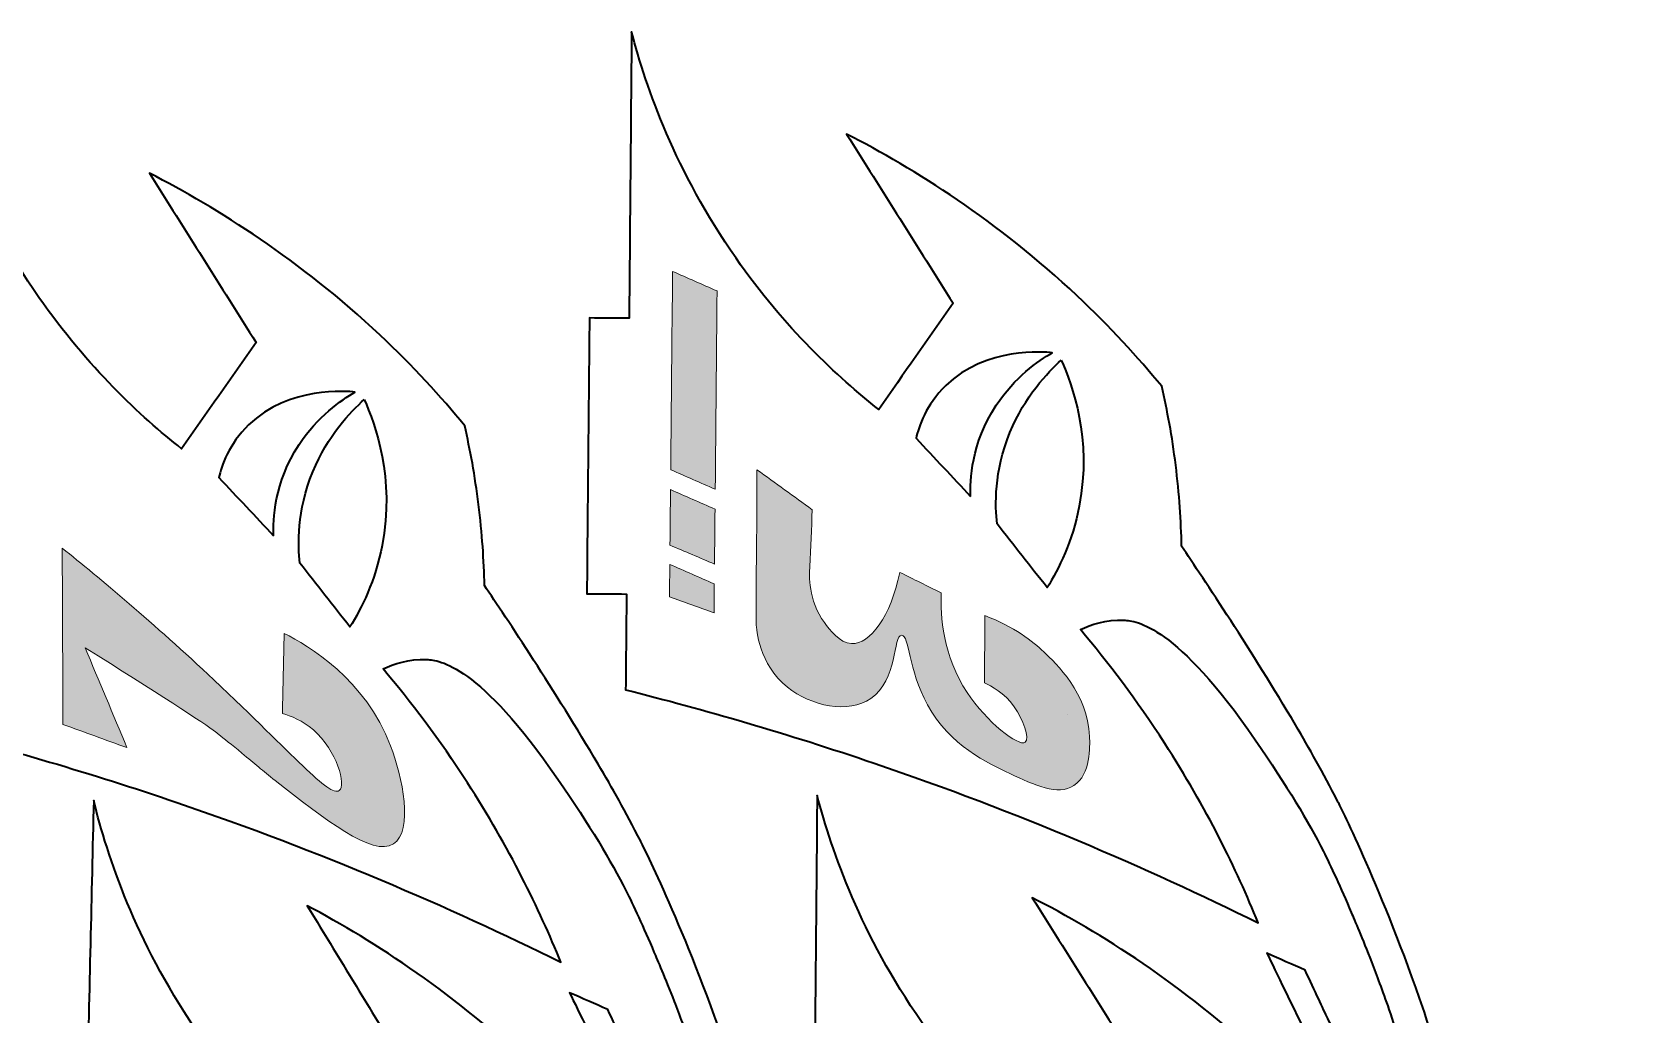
# Model space of a CAD drawing. Header units: centimetres. Extents: x 2.2 to 42.7, y -59.8 to -0.6.
# Drawn here: x 16.3 to 40.4, y -15.4 to -0.56 of the extents above; entities that cross this region are included whole.
import ezdxf

# ---------------------------------------------------------------- set-up
doc = ezdxf.new("R2010")
doc.units = ezdxf.units.CM
doc.header["$MEASUREMENT"] = 0
doc.layers.add('Camada 1', color=7, linetype='Continuous', lineweight=0)

msp = doc.modelspace()

# ---------------------------------------------------------------- hatches: boundary and pattern name
at = {"layer": 'Camada 1', "true_color": 0x000000, "transparency": 33554687}
h = msp.add_hatch(color=18, dxfattribs=at)
h.dxf.hatch_style = 2
edge = h.paths.add_edge_path()
edge.add_spline(control_points=[(26.661, -4.472), (26.437, -4.373), (26.212, -4.274), (25.988, -4.176), (25.979, -5.175), (25.969, -6.175), (25.96, -7.174), (26.184, -7.273), (26.409, -7.371), (26.633, -7.47), (26.642, -6.471), (26.652, -5.471), (26.661, -4.472)], knot_values=[0, 0, 0, 0, 1, 1, 1, 2, 2, 2, 3, 3, 3, 4, 4, 4, 4], degree=3, periodic=0)
h = msp.add_hatch(color=18, dxfattribs=at)
h.dxf.hatch_style = 2
edge = h.paths.add_edge_path()
edge.add_spline(control_points=[(31.6, -9.926), (31.789, -10.104), (32.268, -10.555), (32.292, -11.207), (32.298, -11.353), (32.313, -11.779), (32.057, -11.947), (31.812, -12.108), (31.459, -11.941), (31.088, -11.766), (30.757, -11.61), (30.18, -11.346), (29.842, -10.727), (29.547, -10.186), (29.571, -9.677), (29.453, -9.677), (29.318, -9.677), (29.392, -10.354), (28.987, -10.633), (28.648, -10.866), (28.082, -10.748), (27.724, -10.46), (27.292, -10.112), (27.257, -9.59), (27.252, -9.5), (27.252, -9.459), (27.252, -9.399), (27.251, -9.326), (27.248, -8.841), (27.257, -8.485), (27.258, -8.324), (27.261, -7.94), (27.263, -7.557), (27.264, -7.174), (27.543, -7.376), (27.822, -7.578), (28.1, -7.78), (28.088, -8.065), (28.076, -8.351), (28.064, -8.636), (28.052, -8.765), (28.035, -9.144), (28.284, -9.485), (28.363, -9.593), (28.511, -9.794), (28.695, -9.803), (28.973, -9.815), (29.29, -9.388), (29.423, -8.725), (29.632, -8.828), (29.84, -8.932), (30.048, -9.035), (30.036, -9.388), (30.073, -9.987), (30.443, -10.543), (30.734, -10.98), (31.218, -11.369), (31.321, -11.293), (31.395, -11.239), (31.282, -10.938), (31.155, -10.759), (31.004, -10.546), (30.809, -10.441), (30.702, -10.393), (30.705, -10.055), (30.708, -9.717), (30.711, -9.379), (31.15, -9.542), (31.438, -9.773), (31.6, -9.926)], knot_values=[0, 0, 0, 0, 1, 1, 1, 2, 2, 2, 3, 3, 3, 4, 4, 4, 5, 5, 5, 6, 6, 6, 7, 7, 7, 8, 8, 8, 9, 9, 9, 10, 10, 10, 11, 11, 11, 12, 12, 12, 13, 13, 13, 14, 14, 14, 15, 15, 15, 16, 16, 16, 17, 17, 17, 18, 18, 18, 19, 19, 19, 20, 20, 20, 21, 21, 21, 22, 22, 22, 23, 23, 23, 23], degree=3, periodic=0)
h = msp.add_hatch(color=18, dxfattribs=at)
h.dxf.hatch_style = 2
edge = h.paths.add_edge_path()
edge.add_spline(control_points=[(26.63, -7.77), (26.406, -7.671), (26.181, -7.573), (25.957, -7.474), (25.954, -7.754), (25.952, -8.034), (25.949, -8.314), (26.174, -8.409), (26.398, -8.505), (26.622, -8.6), (26.625, -8.323), (26.627, -8.047), (26.63, -7.77)], knot_values=[0, 0, 0, 0, 1, 1, 1, 2, 2, 2, 3, 3, 3, 4, 4, 4, 4], degree=3, periodic=0)
h = msp.add_hatch(color=18, dxfattribs=at)
h.dxf.hatch_style = 2
edge = h.paths.add_edge_path()
edge.add_spline(control_points=[(20.089, -10.86), (20.098, -10.456), (20.107, -10.052), (20.116, -9.647), (20.483, -9.835), (21.343, -10.343), (21.726, -11.347), (21.902, -11.809), (22.075, -12.636), (21.768, -12.831), (21.456, -13.031), (20.723, -12.454), (19.98, -11.872), (19.782, -11.718), (19.682, -11.626), (19.476, -11.456), (19.325, -11.331), (19.198, -11.231), (19.129, -11.177), (19.129, -11.177), (19.103, -11.156), (19.077, -11.136), (18.929, -11.02), (18.163, -10.526), (17.107, -9.865), (17.318, -10.368), (17.529, -10.872), (17.739, -11.375), (17.417, -11.257), (17.095, -11.14), (16.772, -11.023), (16.768, -10.135), (16.764, -9.247), (16.76, -8.359), (17.328, -8.815), (18.131, -9.485), (19.053, -10.35), (20.257, -11.481), (20.799, -12.13), (20.949, -12.024), (21.06, -11.946), (20.913, -11.418), (20.558, -11.107), (20.393, -10.964), (20.217, -10.895), (20.089, -10.86)], knot_values=[0, 0, 0, 0, 1, 1, 1, 2, 2, 2, 3, 3, 3, 4, 4, 4, 5, 5, 5, 6, 6, 6, 7, 7, 7, 8, 8, 8, 9, 9, 9, 10, 10, 10, 11, 11, 11, 12, 12, 12, 13, 13, 13, 14, 14, 14, 15, 15, 15, 15], degree=3, periodic=0)
h = msp.add_hatch(color=18, dxfattribs=at)
h.dxf.hatch_style = 2
edge = h.paths.add_edge_path()
edge.add_spline(control_points=[(26.619, -8.9), (26.395, -8.802), (26.171, -8.703), (25.946, -8.604), (25.945, -8.768), (25.943, -8.932), (25.942, -9.096), (26.166, -9.177), (26.391, -9.257), (26.615, -9.338), (26.617, -9.192), (26.618, -9.046), (26.619, -8.9)], knot_values=[0, 0, 0, 0, 1, 1, 1, 2, 2, 2, 3, 3, 3, 4, 4, 4, 4], degree=3, periodic=0)

# ---------------------------------------------------------------- linework, layer by layer
at = {"layer": 'Camada 1', "color": 250, "lineweight": 35, "true_color": 0x1a1413}
msp.add_lwpolyline([(31.956, -10.874), (31.956, -10.874), (31.956, -10.874)], dxfattribs=at)
at = {"layer": 'Camada 1', "color": 18, "lineweight": 35, "true_color": 0x000000}
for points, knots in [([(33.684, -8.33), (34.019, -8.826), (34.756, -9.934), (35.404, -11.029), (35.624, -11.401), (35.81, -11.732), (36.048, -12.195), (36.048, -12.195), (36.668, -13.402), (37.281, -15.162), (37.281, -15.162), (37.281, -15.162), (37.281, -15.162), (37.427, -15.551), (37.501, -15.884), (37.541, -16.13), (37.549, -16.181), (37.599, -16.5), (37.587, -16.898), (37.584, -16.991), (37.578, -17.086), (37.548, -17.201), (37.511, -17.348), (37.447, -17.602), (37.298, -17.662), (37.149, -17.723), (36.961, -17.584), (36.796, -17.468), (36.604, -17.331), (36.493, -17.189), (36.475, -17.166), (35.953, -16.481), (35.647, -15.864), (35.647, -15.864), (35.345, -15.25), (35.11, -14.766), (34.974, -14.484), (35.166, -14.568), (35.358, -14.653), (35.55, -14.737), (35.704, -15.06), (35.822, -15.316), (35.893, -15.471), (36.052, -15.763), (36.559, -16.677), (36.821, -16.897), (36.866, -16.935), (36.977, -17.028), (37.048, -16.998), (37.093, -16.979), (37.104, -16.92), (37.109, -16.885), (37.157, -16.569), (37.078, -16.217), (37.051, -16.11), (37.022, -15.991), (36.996, -15.896), (36.978, -15.833), (36.93, -15.662), (36.881, -15.518), (36.818, -15.333), (36.718, -15.04), (36.633, -14.821), (36.553, -14.614), (36.415, -14.257), (36.3, -13.985), (36.249, -13.868), (36.09, -13.496), (35.933, -13.153), (35.829, -12.947), (35.594, -12.485), (35.285, -11.965), (34.796, -11.255), (33.604, -9.524), (32.998, -9.456), (32.813, -9.448), (32.54, -9.436), (32.31, -9.516), (32.153, -9.59), (32.571, -10.085), (33.006, -10.657), (33.428, -11.31), (34.06, -12.288), (34.513, -13.215), (34.841, -14.022), (33.149, -13.185), (31.211, -12.35), (29.034, -11.609), (27.723, -11.163), (26.466, -10.798), (25.278, -10.5), (25.283, -10.017), (25.287, -9.535), (25.292, -9.053), (25.092, -9.051), (24.892, -9.049), (24.692, -9.048), (24.705, -7.658), (24.718, -6.269), (24.731, -4.88), (24.931, -4.882), (25.131, -4.884), (25.331, -4.885), (25.344, -3.442), (25.356, -1.999), (25.369, -0.555), (25.591, -1.404), (26.032, -2.664), (26.948, -3.977), (27.686, -5.035), (28.488, -5.776), (29.105, -6.263), (29.48, -5.728), (29.855, -5.193), (30.229, -4.658), (29.693, -3.805), (29.156, -2.952), (28.62, -2.099), (29.652, -2.63), (30.896, -3.409), (32.106, -4.546), (32.602, -5.011), (33.025, -5.474), (33.384, -5.913), (33.467, -6.274), (33.541, -6.672), (33.595, -7.103), (33.65, -7.543), (33.676, -7.954), (33.684, -8.33)], [0, 0, 0, 0, 1, 1, 1, 2, 2, 2, 3, 3, 3, 4, 4, 4, 5, 5, 5, 6, 6, 6, 7, 7, 7, 8, 8, 8, 9, 9, 9, 10, 10, 10, 11, 11, 11, 12, 12, 12, 13, 13, 13, 14, 14, 14, 15, 15, 15, 16, 16, 16, 17, 17, 17, 18, 18, 18, 19, 19, 19, 20, 20, 20, 21, 21, 21, 22, 22, 22, 23, 23, 23, 24, 24, 24, 25, 25, 25, 26, 26, 26, 27, 27, 27, 28, 28, 28, 29, 29, 29, 30, 30, 30, 31, 31, 31, 32, 32, 32, 33, 33, 33, 34, 34, 34, 35, 35, 35, 36, 36, 36, 37, 37, 37, 38, 38, 38, 39, 39, 39, 40, 40, 40, 41, 41, 41, 42, 42, 42, 43, 43, 43, 43]), ([(23.144, -8.925), (23.479, -9.422), (24.215, -10.529), (24.863, -11.624), (25.083, -11.997), (25.269, -12.328), (25.507, -12.791), (25.507, -12.791), (26.126, -13.999), (26.738, -15.758), (26.738, -15.758), (26.738, -15.758), (26.738, -15.758), (26.884, -16.147), (26.958, -16.481), (26.998, -16.726), (27.006, -16.778), (27.056, -17.097), (27.044, -17.494), (27.041, -17.588), (27.035, -17.682), (27.005, -17.798), (26.968, -17.945), (26.903, -18.198), (26.754, -18.259), (26.605, -18.319), (26.417, -18.181), (26.253, -18.064), (26.061, -17.928), (25.95, -17.785), (25.932, -17.762), (25.41, -17.077), (25.104, -16.46), (25.104, -16.46), (24.802, -15.846), (24.568, -15.362), (24.432, -15.08), (24.624, -15.164), (24.816, -15.249), (25.008, -15.333), (25.162, -15.656), (25.28, -15.912), (25.35, -16.067), (25.51, -16.359), (26.016, -17.273), (26.278, -17.493), (26.323, -17.531), (26.434, -17.624), (26.505, -17.594), (26.55, -17.575), (26.561, -17.516), (26.566, -17.482), (26.614, -17.165), (26.535, -16.814), (26.509, -16.707), (26.479, -16.588), (26.453, -16.493), (26.436, -16.43), (26.387, -16.258), (26.338, -16.115), (26.275, -15.929), (26.176, -15.636), (26.091, -15.418), (26.01, -15.21), (25.873, -14.853), (25.757, -14.582), (25.707, -14.464), (25.548, -14.092), (25.392, -13.749), (25.287, -13.543), (25.052, -13.081), (24.744, -12.561), (24.255, -11.851), (23.063, -10.119), (22.458, -10.051), (22.273, -10.043), (22, -10.031), (21.769, -10.111), (21.612, -10.185), (22.03, -10.68), (22.465, -11.252), (22.886, -11.905), (23.518, -12.884), (23.971, -13.811), (24.299, -14.617), (22.607, -13.78), (20.669, -12.944), (18.493, -12.203), (17.182, -11.756), (15.925, -11.391), (14.737, -11.092), (14.742, -10.61), (14.747, -10.128), (14.751, -9.646), (14.551, -9.644), (14.351, -9.642), (14.151, -9.64), (14.165, -8.25), (14.178, -6.861), (14.192, -5.472), (14.392, -5.474), (14.592, -5.476), (14.792, -5.478), (14.805, -4.034), (14.818, -2.591), (14.831, -1.148), (15.054, -1.996), (15.494, -3.257), (16.409, -4.57), (17.147, -5.628), (17.948, -6.369), (18.566, -6.856), (18.941, -6.322), (19.316, -5.787), (19.691, -5.252), (19.154, -4.399), (18.618, -3.546), (18.082, -2.693), (19.113, -3.223), (20.358, -4.003), (21.567, -5.14), (22.063, -5.606), (22.485, -6.069), (22.845, -6.508), (22.928, -6.869), (23.001, -7.267), (23.055, -7.699), (23.11, -8.139), (23.136, -8.549), (23.144, -8.925)], [0, 0, 0, 0, 1, 1, 1, 2, 2, 2, 3, 3, 3, 4, 4, 4, 5, 5, 5, 6, 6, 6, 7, 7, 7, 8, 8, 8, 9, 9, 9, 10, 10, 10, 11, 11, 11, 12, 12, 12, 13, 13, 13, 14, 14, 14, 15, 15, 15, 16, 16, 16, 17, 17, 17, 18, 18, 18, 19, 19, 19, 20, 20, 20, 21, 21, 21, 22, 22, 22, 23, 23, 23, 24, 24, 24, 25, 25, 25, 26, 26, 26, 27, 27, 27, 28, 28, 28, 29, 29, 29, 30, 30, 30, 31, 31, 31, 32, 32, 32, 33, 33, 33, 34, 34, 34, 35, 35, 35, 36, 36, 36, 37, 37, 37, 38, 38, 38, 39, 39, 39, 40, 40, 40, 41, 41, 41, 42, 42, 42, 43, 43, 43, 43]), ([(30.494, -7.577), (30.219, -7.284), (29.944, -6.991), (29.669, -6.698), (29.71, -6.523), (29.816, -6.194), (30.117, -5.903), (30.729, -5.311), (31.609, -5.393), (31.725, -5.405), (31.517, -5.528), (31.161, -5.774), (30.881, -6.2), (30.5, -6.778), (30.486, -7.343), (30.494, -7.577)], [0, 0, 0, 0, 1, 1, 1, 2, 2, 2, 3, 3, 3, 4, 4, 4, 5, 5, 5, 5]), ([(31.865, -5.518), (31.66, -5.703), (31.314, -6.063), (31.088, -6.612), (30.846, -7.204), (30.864, -7.723), (30.894, -7.991), (31.146, -8.313), (31.399, -8.635), (31.651, -8.956), (31.827, -8.672), (32.034, -8.255), (32.137, -7.723), (32.332, -6.711), (32.031, -5.89), (31.865, -5.518)], [0, 0, 0, 0, 1, 1, 1, 2, 2, 2, 3, 3, 3, 4, 4, 4, 5, 5, 5, 5]), ([(19.955, -8.171), (19.679, -7.878), (19.404, -7.585), (19.129, -7.292), (19.17, -7.117), (19.277, -6.788), (19.578, -6.497), (20.19, -5.905), (21.07, -5.987), (21.186, -6), (20.978, -6.122), (20.621, -6.369), (20.341, -6.794), (19.96, -7.372), (19.946, -7.937), (19.955, -8.171)], [0, 0, 0, 0, 1, 1, 1, 2, 2, 2, 3, 3, 3, 4, 4, 4, 5, 5, 5, 5]), ([(21.326, -6.113), (21.12, -6.298), (20.774, -6.657), (20.549, -7.206), (20.306, -7.798), (20.324, -8.317), (20.354, -8.586), (20.606, -8.907), (20.859, -9.229), (21.111, -9.551), (21.287, -9.267), (21.494, -8.85), (21.597, -8.318), (21.793, -7.306), (21.492, -6.484), (21.326, -6.113)], [0, 0, 0, 0, 1, 1, 1, 2, 2, 2, 3, 3, 3, 4, 4, 4, 5, 5, 5, 5]), ([(25.441, -20.065), (25.768, -20.566), (26.49, -21.684), (27.122, -22.788), (27.337, -23.163), (27.519, -23.497), (27.75, -23.963), (27.75, -23.963), (28.353, -25.179), (28.941, -26.947), (28.941, -26.947), (28.941, -26.947), (28.941, -26.947), (29.081, -27.338), (29.151, -27.673), (29.187, -27.919), (29.195, -27.97), (29.241, -28.29), (29.223, -28.687), (29.219, -28.781), (29.211, -28.875), (29.18, -28.99), (29.14, -29.136), (29.072, -29.389), (28.923, -29.448), (28.773, -29.506), (28.587, -29.365), (28.424, -29.246), (28.233, -29.107), (28.125, -28.963), (28.107, -28.939), (27.594, -28.247), (27.298, -27.627), (27.298, -27.627), (27.004, -27.008), (26.776, -26.521), (26.644, -26.237), (26.835, -26.324), (27.026, -26.411), (27.217, -26.498), (27.366, -26.823), (27.481, -27.081), (27.549, -27.236), (27.704, -27.531), (28.198, -28.452), (28.457, -28.675), (28.501, -28.714), (28.611, -28.809), (28.683, -28.78), (28.727, -28.761), (28.739, -28.702), (28.745, -28.668), (28.797, -28.352), (28.723, -28), (28.698, -27.892), (28.671, -27.773), (28.646, -27.677), (28.629, -27.614), (28.583, -27.442), (28.536, -27.298), (28.476, -27.112), (28.38, -26.817), (28.298, -26.597), (28.221, -26.389), (28.088, -26.03), (27.976, -25.757), (27.928, -25.639), (27.773, -25.264), (27.622, -24.919), (27.52, -24.712), (27.291, -24.247), (26.991, -23.722), (26.512, -23.006), (25.343, -21.258), (24.739, -21.181), (24.554, -21.171), (24.281, -21.155), (24.05, -21.232), (23.892, -21.304), (24.303, -21.805), (24.73, -22.383), (25.142, -23.042), (25.761, -24.029), (26.201, -24.962), (26.517, -25.773), (24.837, -24.912), (22.911, -24.05), (20.745, -23.279), (19.441, -22.814), (18.189, -22.432), (17.005, -22.116), (17.016, -21.634), (17.028, -21.152), (17.039, -20.67), (16.839, -20.666), (16.639, -20.661), (16.439, -20.656), (16.472, -19.267), (16.504, -17.879), (16.537, -16.49), (16.737, -16.494), (16.937, -16.499), (17.137, -16.504), (17.17, -15.061), (17.203, -13.618), (17.236, -12.175), (17.446, -13.026), (17.869, -14.292), (18.767, -15.618), (19.489, -16.686), (20.281, -17.438), (20.891, -17.934), (21.273, -17.404), (21.656, -16.875), (22.038, -16.345), (21.514, -15.485), (20.989, -14.624), (20.465, -13.764), (21.489, -14.309), (22.722, -15.105), (23.916, -16.259), (24.405, -16.732), (24.821, -17.2), (25.175, -17.644), (25.253, -18.007), (25.321, -18.406), (25.369, -18.838), (25.418, -19.278), (25.438, -19.689), (25.441, -20.065)], [0, 0, 0, 0, 1, 1, 1, 2, 2, 2, 3, 3, 3, 4, 4, 4, 5, 5, 5, 6, 6, 6, 7, 7, 7, 8, 8, 8, 9, 9, 9, 10, 10, 10, 11, 11, 11, 12, 12, 12, 13, 13, 13, 14, 14, 14, 15, 15, 15, 16, 16, 16, 17, 17, 17, 18, 18, 18, 19, 19, 19, 20, 20, 20, 21, 21, 21, 22, 22, 22, 23, 23, 23, 24, 24, 24, 25, 25, 25, 26, 26, 26, 27, 27, 27, 28, 28, 28, 29, 29, 29, 30, 30, 30, 31, 31, 31, 32, 32, 32, 33, 33, 33, 34, 34, 34, 35, 35, 35, 36, 36, 36, 37, 37, 37, 38, 38, 38, 39, 39, 39, 40, 40, 40, 41, 41, 41, 42, 42, 42, 43, 43, 43, 43]), ([(36.489, -19.873), (36.824, -20.37), (37.561, -21.477), (38.208, -22.572), (38.429, -22.945), (38.615, -23.275), (38.853, -23.739), (38.853, -23.739), (39.472, -24.946), (40.086, -26.706), (40.086, -26.706), (40.086, -26.706), (40.086, -26.706), (40.232, -27.095), (40.306, -27.428), (40.345, -27.673), (40.354, -27.725), (40.404, -28.044), (40.392, -28.441), (40.389, -28.535), (40.383, -28.629), (40.353, -28.745), (40.316, -28.892), (40.251, -29.145), (40.102, -29.206), (39.954, -29.267), (39.766, -29.128), (39.601, -29.011), (39.409, -28.875), (39.298, -28.733), (39.28, -28.709), (38.757, -28.025), (38.452, -27.408), (38.452, -27.408), (38.149, -26.794), (37.915, -26.31), (37.779, -26.028), (37.971, -26.112), (38.163, -26.196), (38.355, -26.281), (38.509, -26.603), (38.627, -26.86), (38.698, -27.014), (38.857, -27.307), (39.364, -28.22), (39.626, -28.44), (39.671, -28.478), (39.782, -28.572), (39.853, -28.541), (39.898, -28.523), (39.909, -28.463), (39.914, -28.429), (39.962, -28.112), (39.882, -27.761), (39.856, -27.654), (39.827, -27.535), (39.801, -27.44), (39.783, -27.377), (39.734, -27.206), (39.686, -27.062), (39.623, -26.877), (39.523, -26.583), (39.438, -26.365), (39.358, -26.157), (39.22, -25.801), (39.104, -25.529), (39.054, -25.412), (38.894, -25.039), (38.738, -24.696), (38.633, -24.491), (38.398, -24.029), (38.09, -23.508), (37.601, -22.799), (36.408, -21.067), (35.803, -20.999), (35.618, -20.991), (35.345, -20.979), (35.115, -21.06), (34.958, -21.134), (35.375, -21.629), (35.81, -22.201), (36.232, -22.854), (36.865, -23.832), (37.318, -24.759), (37.646, -25.565), (35.954, -24.728), (34.015, -23.894), (31.839, -23.153), (30.528, -22.706), (29.271, -22.342), (28.083, -22.043), (28.087, -21.561), (28.092, -21.079), (28.096, -20.597), (27.896, -20.595), (27.696, -20.593), (27.496, -20.591), (27.51, -19.202), (27.523, -17.813), (27.536, -16.423), (27.736, -16.425), (27.936, -16.427), (28.136, -16.429), (28.148, -14.986), (28.161, -13.542), (28.174, -12.099), (28.396, -12.947), (28.837, -14.208), (29.753, -15.521), (30.491, -16.578), (31.292, -17.32), (31.91, -17.806), (32.285, -17.271), (32.659, -16.737), (33.034, -16.202), (32.498, -15.349), (31.961, -14.496), (31.425, -13.643), (32.456, -14.173), (33.701, -14.952), (34.911, -16.089), (35.407, -16.555), (35.829, -17.017), (36.189, -17.457), (36.272, -17.818), (36.346, -18.216), (36.4, -18.647), (36.455, -19.087), (36.481, -19.498), (36.489, -19.873)], [0, 0, 0, 0, 1, 1, 1, 2, 2, 2, 3, 3, 3, 4, 4, 4, 5, 5, 5, 6, 6, 6, 7, 7, 7, 8, 8, 8, 9, 9, 9, 10, 10, 10, 11, 11, 11, 12, 12, 12, 13, 13, 13, 14, 14, 14, 15, 15, 15, 16, 16, 16, 17, 17, 17, 18, 18, 18, 19, 19, 19, 20, 20, 20, 21, 21, 21, 22, 22, 22, 23, 23, 23, 24, 24, 24, 25, 25, 25, 26, 26, 26, 27, 27, 27, 28, 28, 28, 29, 29, 29, 30, 30, 30, 31, 31, 31, 32, 32, 32, 33, 33, 33, 34, 34, 34, 35, 35, 35, 36, 36, 36, 37, 37, 37, 38, 38, 38, 39, 39, 39, 40, 40, 40, 41, 41, 41, 42, 42, 42, 43, 43, 43, 43])]:
    msp.add_open_spline(points, degree=3, knots=knots, dxfattribs=at)
at = {"layer": 'Camada 1'}
for points, knots in [([(26.661, -4.472), (26.437, -4.373), (26.212, -4.274), (25.988, -4.176), (25.979, -5.175), (25.969, -6.175), (25.96, -7.174), (26.184, -7.273), (26.409, -7.371), (26.633, -7.47), (26.642, -6.471), (26.652, -5.471), (26.661, -4.472)], [0, 0, 0, 0, 1, 1, 1, 2, 2, 2, 3, 3, 3, 4, 4, 4, 4]), ([(31.6, -9.926), (31.789, -10.104), (32.268, -10.555), (32.292, -11.207), (32.298, -11.353), (32.313, -11.779), (32.057, -11.947), (31.812, -12.108), (31.459, -11.941), (31.088, -11.766), (30.757, -11.61), (30.18, -11.346), (29.842, -10.727), (29.547, -10.186), (29.571, -9.677), (29.453, -9.677), (29.318, -9.677), (29.392, -10.354), (28.987, -10.633), (28.648, -10.866), (28.082, -10.748), (27.724, -10.46), (27.292, -10.112), (27.257, -9.59), (27.252, -9.5), (27.252, -9.459), (27.252, -9.399), (27.251, -9.326), (27.248, -8.841), (27.257, -8.485), (27.258, -8.324), (27.261, -7.94), (27.263, -7.557), (27.264, -7.174), (27.543, -7.376), (27.822, -7.578), (28.1, -7.78), (28.088, -8.065), (28.076, -8.351), (28.064, -8.636), (28.052, -8.765), (28.035, -9.144), (28.284, -9.485), (28.363, -9.593), (28.511, -9.794), (28.695, -9.803), (28.973, -9.815), (29.29, -9.388), (29.423, -8.725), (29.632, -8.828), (29.84, -8.932), (30.048, -9.035), (30.036, -9.388), (30.073, -9.987), (30.443, -10.543), (30.734, -10.98), (31.218, -11.369), (31.321, -11.293), (31.395, -11.239), (31.282, -10.938), (31.155, -10.759), (31.004, -10.546), (30.809, -10.441), (30.702, -10.393), (30.705, -10.055), (30.708, -9.717), (30.711, -9.379), (31.15, -9.542), (31.438, -9.773), (31.6, -9.926)], [0, 0, 0, 0, 1, 1, 1, 2, 2, 2, 3, 3, 3, 4, 4, 4, 5, 5, 5, 6, 6, 6, 7, 7, 7, 8, 8, 8, 9, 9, 9, 10, 10, 10, 11, 11, 11, 12, 12, 12, 13, 13, 13, 14, 14, 14, 15, 15, 15, 16, 16, 16, 17, 17, 17, 18, 18, 18, 19, 19, 19, 20, 20, 20, 21, 21, 21, 22, 22, 22, 23, 23, 23, 23]), ([(26.63, -7.77), (26.406, -7.671), (26.181, -7.573), (25.957, -7.474), (25.954, -7.754), (25.952, -8.034), (25.949, -8.314), (26.174, -8.409), (26.398, -8.505), (26.622, -8.6), (26.625, -8.323), (26.627, -8.047), (26.63, -7.77)], [0, 0, 0, 0, 1, 1, 1, 2, 2, 2, 3, 3, 3, 4, 4, 4, 4]), ([(20.089, -10.86), (20.098, -10.456), (20.107, -10.052), (20.116, -9.647), (20.483, -9.835), (21.343, -10.343), (21.726, -11.347), (21.902, -11.809), (22.075, -12.636), (21.768, -12.831), (21.456, -13.031), (20.723, -12.454), (19.98, -11.872), (19.782, -11.718), (19.682, -11.626), (19.476, -11.456), (19.325, -11.331), (19.198, -11.231), (19.129, -11.177), (19.129, -11.177), (19.103, -11.156), (19.077, -11.136), (18.929, -11.02), (18.163, -10.526), (17.107, -9.865), (17.318, -10.368), (17.529, -10.872), (17.739, -11.375), (17.417, -11.257), (17.095, -11.14), (16.772, -11.023), (16.768, -10.135), (16.764, -9.247), (16.76, -8.359), (17.328, -8.815), (18.131, -9.485), (19.053, -10.35), (20.257, -11.481), (20.799, -12.13), (20.949, -12.024), (21.06, -11.946), (20.913, -11.418), (20.558, -11.107), (20.393, -10.964), (20.217, -10.895), (20.089, -10.86)], [0, 0, 0, 0, 1, 1, 1, 2, 2, 2, 3, 3, 3, 4, 4, 4, 5, 5, 5, 6, 6, 6, 7, 7, 7, 8, 8, 8, 9, 9, 9, 10, 10, 10, 11, 11, 11, 12, 12, 12, 13, 13, 13, 14, 14, 14, 15, 15, 15, 15]), ([(26.619, -8.9), (26.395, -8.802), (26.171, -8.703), (25.946, -8.604), (25.945, -8.768), (25.943, -8.932), (25.942, -9.096), (26.166, -9.177), (26.391, -9.257), (26.615, -9.338), (26.617, -9.192), (26.618, -9.046), (26.619, -8.9)], [0, 0, 0, 0, 1, 1, 1, 2, 2, 2, 3, 3, 3, 4, 4, 4, 4])]:
    msp.add_open_spline(points, degree=3, knots=knots, dxfattribs=at)

doc.saveas('drawing.dxf')
